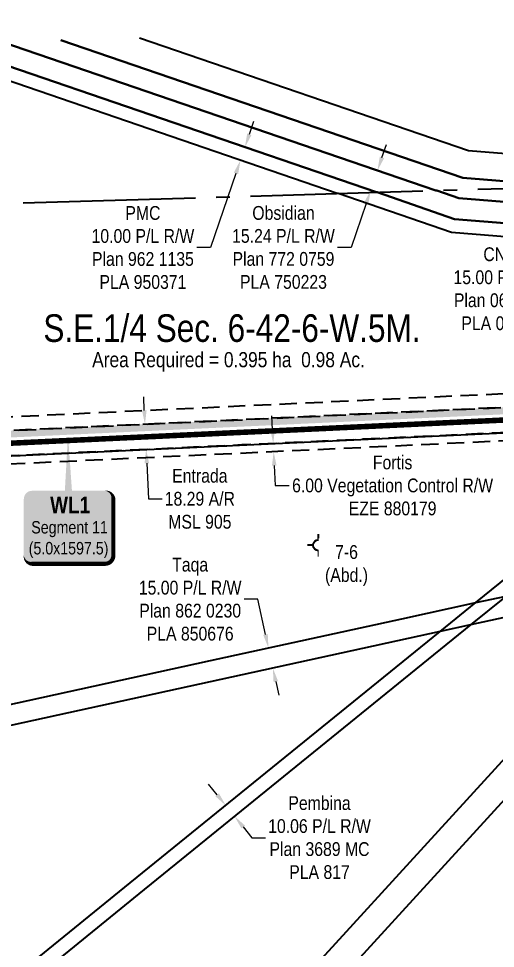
# Model space of a CAD drawing. Extents: x 632269 to 650517, y 5825252 to 5832959.
# Drawn here: x 645466 to 645812, y 5828141 to 5828815 of the extents above; entities that cross this region are included whole.
import ezdxf
from ezdxf.enums import TextEntityAlignment as Align

# ---------------------------------------------------------------- set-up
doc = ezdxf.new("R2010")
doc.units = 0
doc.header["$LTSCALE"] = 5
doc.header["$PDMODE"] = 35
doc.header["$PDSIZE"] = 10
for name, pattern in [('foc-ACCESSROAD', [3.75, 2.5, -1.25]), ('foc-FLOWLINE', [3.75, 2.5, -1.25]), ('foc-QUARTERLINE', [33, 25, -3, 2, -3])]:
    doc.linetypes.add(name, pattern=pattern)
doc.layers.get('Defpoints').update_dxf_attribs({"color": 9})
for name, color, linetype in [('AS-POWER', 104, 'foc-POWER'), ('AS-ROADS', 254, 'Continuous'), ('C-RW', 13, 'Continuous'), ('C-SYMBOL', 7, 'Continuous'), ('CG-NOTES', 7, 'Continuous'), ('F-EZE', 190, 'foc-FLOWLINE'), ('F-FLOWLINE', 190, 'foc-FLOWLINE'), ('F-RW', 190, 'Continuous'), ('F-WS', 190, 'foc-ACCESSROAD'), ('F-WS-S', 8, 'Continuous'), ('L-AREAREQUIRED', 7, 'Continuous'), ('L-SECQ', 8, 'foc-QUARTERLINE'), ('P-PROPOSED-WL1', 10, 'Continuous')]:
    doc.layers.add(name, color=color, linetype=linetype)
for name, color, linetype, lineweight in [('C-RW-T', 13, 'Continuous', 9), ('F-AR-T', 190, 'Continuous', 9), ('F-EZE-T', 190, 'Continuous', 9), ('F-RW-T', 190, 'Continuous', 9)]:
    doc.layers.add(name, color=color, linetype=linetype, lineweight=lineweight)
doc.styles.add('100L', font='ARIALN.TTF', dxfattribs={"height": 11})
doc.styles.add('175L', font='ARIALN.TTF', dxfattribs={"height": 20})
doc.styles.add('80', font='ARIALN.TTF', dxfattribs={"height": 10})
doc.styles.add('80CG', font='ARIALN.TTF', dxfattribs={"height": 10})
doc.styles.add('BOLD', font='ARIALNB.TTF')
doc.styles.add('foc-LtypeFont', font='ARIALN.TTF', dxfattribs={"height": 7.35})
doc.linetypes.add('foc-POWER', pattern='A,6,-1,["P",foc-LtypeFont,S=0.2,R=0,X=-0.625,Y=-0.75],-1.24,4', length=12.24)
doc.dimstyles.new('Compass 5 000', dxfattribs={"dimscale": 5, "dimtxt": 9, "dimasz": 2, "dimexe": 0.2, "dimexo": 0.0625, "dimgap": 0.5, "dimtad": 0, "dimtih": 1, "dimtoh": 1, "dimzin": 0, "dimdsep": 46, "dimtxsty": '80CG', "dimcen": 0.1, "dimse1": 1, "dimse2": 1, "dimclrd": 256, "dimclrt": 256, "dimaunit": 1, "dimadec": 4, "dimazin": 0, "dimtfac": 0.06, "dimtofl": 0, "dimtmove": 0, "dimatfit": 1, "dimfxl": 0.2, "dimtolj": 1, "dimtzin": 0, "dimlwd": -1, "dimarcsym": 0})

# ---------------------------------------------------------------- blocks, each defined once
blk = doc.blocks.new('*D456')
at = {"layer": 'Defpoints', "color": 0, "transparency": 16777216}
for p in [(645663.15, 5828507.67), (645650.96, 5828501.09), (645663.43, 5828501.68)]:
    blk.add_point(p, dxfattribs=at)
at = {"layer": 'F-EZE-T', "transparency": 16777216}
for p, q in [((645650.21, 5828517.08), (645649.74, 5828527.06)), ((645651.43, 5828491.1), (645652.11, 5828476.64)), ((645652.11, 5828476.64), (645662.11, 5828476.64))]:
    blk.add_line(p, q, dxfattribs=at)
for points in [[(645651.87, 5828517.15), (645648.55, 5828517), (645650.68, 5828507.09)], [(645653.09, 5828491.18), (645649.76, 5828491.02), (645650.96, 5828501.09)]]:
    blk.add_solid(points, dxfattribs=at)
at = {"layer": 'F-EZE-T', "transparency": 16777216, "insert": (645737.26, 5828476.64), "char_height": 10, "attachment_point": 5, "style": '80CG'}
blk.add_mtext('\\A1;Fortis\\P6.00 Vegetation Control R/W\\PEZE 880179', dxfattribs=at)
blk = doc.blocks.new('*D507')
at = {"layer": 'Defpoints', "color": 0, "transparency": 16777216}
for p in [(645581.55, 5828522.16), (645558.47, 5828502.76), (645582.4, 5828503.89)]:
    blk.add_point(p, dxfattribs=at)
at = {"layer": 'F-AR-T', "transparency": 16777216}
for p, q in [((645557.15, 5828531.03), (645556.68, 5828541.02)), ((645558.94, 5828492.78), (645560.15, 5828466.97)), ((645560.15, 5828466.97), (645570.15, 5828466.97))]:
    blk.add_line(p, q, dxfattribs=at)
for points in [[(645558.81, 5828531.11), (645555.48, 5828530.95), (645557.62, 5828521.04)], [(645560.61, 5828492.85), (645557.28, 5828492.7), (645558.47, 5828502.76)]]:
    blk.add_solid(points, dxfattribs=at)
at = {"layer": 'F-AR-T', "transparency": 16777216, "insert": (645597.43, 5828466.97), "char_height": 10, "attachment_point": 5, "style": '80CG'}
blk.add_mtext('\\A1;Entrada\\P18.29 A/R\\PMSL 905', dxfattribs=at)
blk = doc.blocks.new('*D546')
at = {"layer": 'Defpoints', "color": 0, "transparency": 16777216}
for p in [(645619.07, 5828247.05), (645625.4, 5828239.24), (645622.57, 5828236.94)]:
    blk.add_point(p, dxfattribs=at)
at = {"layer": 'F-RW-T', "transparency": 16777216}
for p, q in [((645609.94, 5828252.53), (645603.65, 5828260.3)), ((645628.87, 5828229.17), (645635.16, 5828221.4)), ((645635.16, 5828221.4), (645645.16, 5828221.4))]:
    blk.add_line(p, q, dxfattribs=at)
for points in [[(645611.24, 5828253.58), (645608.65, 5828251.48), (645616.24, 5828244.76)], [(645630.16, 5828230.22), (645627.57, 5828228.12), (645622.57, 5828236.94)]]:
    blk.add_solid(points, dxfattribs=at)
at = {"layer": 'F-RW-T', "transparency": 16777216, "insert": (645684.24, 5828221.4), "char_height": 10, "attachment_point": 5, "style": '80CG'}
blk.add_mtext('\\A1;Pembina\\P10.06 P/L R/W\\PPlan 3689 MC\\PPLA 817', dxfattribs=at)
blk = doc.blocks.new('*D603')
at = {"layer": 'Defpoints', "color": 0, "transparency": 16777216}
for p in [(645873.64, 5828692.8), (645930.44, 5828688.27), (645929.25, 5828673.32)]:
    blk.add_point(p, dxfattribs=at)
at = {"layer": 'F-RW-T', "transparency": 16777216}
for p, q in [((645874.43, 5828702.77), (645875.23, 5828712.74)), ((645871.65, 5828667.88), (645867.76, 5828619.2)), ((645867.76, 5828619.2), (645857.76, 5828619.2))]:
    blk.add_line(p, q, dxfattribs=at)
for points in [[(645872.77, 5828702.9), (645876.1, 5828702.64), (645873.64, 5828692.8)], [(645869.99, 5828668.01), (645873.31, 5828667.75), (645872.45, 5828677.85)]]:
    blk.add_solid(points, dxfattribs=at)
at = {"layer": 'F-RW-T', "transparency": 16777216, "insert": (645818.68, 5828619.2), "char_height": 10, "attachment_point": 5, "style": '80CG'}
blk.add_mtext('\\A1;CNRL\\P15.00 P/L R/W\\PPlan 062 6125\\PPLA 052353', dxfattribs=at)
blk = doc.blocks.new('*D672')
at = {"layer": 'C-RW-T', "transparency": 16777216}
for p, q in [((645729.52, 5828714.43), (645732.76, 5828723.89)), ((645718.12, 5828681.11), (645707.18, 5828649.15)), ((645707.18, 5828649.15), (645697.18, 5828649.15))]:
    blk.add_line(p, q, dxfattribs=at)
for points in [[(645727.95, 5828714.97), (645731.1, 5828713.89), (645726.29, 5828704.97)], [(645716.54, 5828681.65), (645719.69, 5828680.57), (645721.36, 5828690.57)]]:
    blk.add_solid(points, dxfattribs=at)
at = {"layer": 'Defpoints', "color": 0, "transparency": 16777216}
for p in [(645727.44, 5828704.57), (645721.36, 5828690.57), (645722.51, 5828690.18)]:
    blk.add_point(p, dxfattribs=at)
at = {"layer": 'C-RW-T', "transparency": 16777216, "insert": (645658.09, 5828649.15), "char_height": 10, "attachment_point": 5, "style": '80CG'}
blk.add_mtext('\\A1;Obsidian\\P15.24 P/L R/W\\PPlan 772 0759\\PPLA 750223', dxfattribs=at)
blk = doc.blocks.new('*D677')
at = {"layer": 'Defpoints', "color": 0, "transparency": 16777216}
for p in [(645645.92, 5828358.64), (645647.2, 5828358.92), (645649.11, 5828344)]:
    blk.add_point(p, dxfattribs=at)
at = {"layer": 'F-RW-T', "transparency": 16777216}
for p, q in [((645639.49, 5828394.22), (645629.49, 5828394.22)), ((645645.06, 5828368.69), (645639.49, 5828394.22)), ((645652.52, 5828334.51), (645654.66, 5828324.74))]:
    blk.add_line(p, q, dxfattribs=at)
for points in [[(645646.69, 5828369.05), (645643.43, 5828368.34), (645647.2, 5828358.92)], [(645654.15, 5828334.87), (645650.9, 5828334.15), (645650.39, 5828344.28)]]:
    blk.add_solid(points, dxfattribs=at)
at = {"layer": 'F-RW-T', "transparency": 16777216, "insert": (645590.41, 5828394.22), "char_height": 10, "attachment_point": 5, "style": '80CG'}
blk.add_mtext('\\A1;Taqa\\P15.00 P/L R/W\\PPlan 862 0230\\PPLA 850676', dxfattribs=at)
blk = doc.blocks.new('*D688')
at = {"layer": 'Defpoints', "color": 0, "transparency": 16777216}
for p in [(645628.06, 5828722.51), (645624.82, 5828713.06), (645626.87, 5828712.36)]:
    blk.add_point(p, dxfattribs=at)
at = {"layer": 'F-RW-T', "transparency": 16777216}
for p, q in [((645633.34, 5828731.27), (645636.58, 5828740.73)), ((645623.63, 5828702.89), (645605.21, 5828649.1)), ((645605.21, 5828649.1), (645595.21, 5828649.1))]:
    blk.add_line(p, q, dxfattribs=at)
for points in [[(645631.77, 5828731.81), (645634.92, 5828730.73), (645630.1, 5828721.81)], [(645622.05, 5828703.43), (645625.21, 5828702.35), (645626.87, 5828712.36)]]:
    blk.add_solid(points, dxfattribs=at)
at = {"layer": 'F-RW-T', "transparency": 16777216, "insert": (645556.13, 5828649.1), "char_height": 10, "attachment_point": 5, "style": '80CG'}
blk.add_mtext('\\A1;PMC\\P10.00 P/L R/W\\PPlan 962 1135\\PPLA 950371', dxfattribs=at)
blk = doc.blocks.new('GABD')
for p, q in [((0, 0.81), (0, 1.62)), ((-0.81, 0), (-1.62, 0)), ((1.62, 0), (0.81, 0)), ((0, -0.81), (0, -1.62))]:
    blk.add_line(p, q)
blk.add_circle((0, 0), 0.8)
blk = doc.blocks.new('*U736')
h = blk.add_hatch(color=254)
edge = h.paths.add_edge_path()
edge.add_line((-26.5, -34.46), (26.5, -34.46))
edge.add_arc((26.5, -28.46), 6, 270, 360)
edge.add_line((32.5, -28.46), (32.5, 12.5))
edge.add_arc((26.5, 12.5), 6, 0, 90)
edge.add_line((26.5, 18.5), (-26.5, 18.5))
edge.add_arc((-26.5, 12.5), 6, 90, 180)
edge.add_line((-32.5, 12.5), (-32.5, -28.46))
edge.add_arc((-26.5, -28.46), 6, 180, 270)
at = {"color": 1, "true_color": 0xff1414, "flags": 128}
blk.add_lwpolyline([(-0.42, 59.14, 0, 7.5, 0), (0, 0, 0, 0, 0)], format="xyseb", dxfattribs=at)
blk.add_lwpolyline([(-26.5, -34.46, 3, 3, 0), (26.5, -34.46, 3, 3, 0.414214), (32.5, -28.46, 3, 3, 0), (32.5, 12.5, 3, 0, 0.414214), (26.5, 18.5, 0, 0, 0), (-26.5, 18.5, 0, 0, 0.414214), (-32.5, 12.5, 0, 0, 0), (-32.5, -28.46, 0, 3, 0.414214)], format="xyseb", close=True, dxfattribs=at)
at = {"color": 1, "true_color": 0xff1414}
for tag, p, height, style in [('TEMP_AREA_W1_001', (-9.21, 2.24), 12, 'BOLD'), ('ENTER_TEXT_001', (-30.66, -12.93), 9, '80')]:
    blk.add_attdef(tag, p, '', height=height, dxfattribs=dict(at, style=style))

msp = doc.modelspace()

# ---------------------------------------------------------------- hatches: boundary and pattern name
at = {"layer": 'P-PROPOSED-WL1', "linetype": 'Continuous'}
h = msp.add_hatch(color=256, dxfattribs=at)
h.dxf.hatch_style = 1
h.paths.add_polyline_path([(645260.123, 5827869.226), (645258.247, 5827933.855), (645258.024, 5827941.526), (645257.657, 5827954.171), (645249.005, 5828252.285), (645248.802, 5828259.287), (645248.366, 5828274.291), (645247.931, 5828289.274), (645244.277, 5828415.175), (645250.963, 5828477.039), (645279.135, 5828507.983), (645424.327, 5828514.792), (645968.664, 5828540.319), (645977.07, 5828540.715), (646077.939, 5828536.941), (646092.702, 5828537.224), (646102.752, 5828537.418), (646157.951, 5828538.479), (646168.009, 5828538.673), (646229.083, 5828539.848), (646229.318, 5828534.854), (646168.106, 5828533.676), (646158.047, 5828533.482), (646102.849, 5828532.421), (646092.798, 5828532.227), (646077.894, 5828531.941), (645977.094, 5828535.712), (645968.898, 5828535.326), (645424.562, 5828509.799), (645281.437, 5828503.087), (645255.757, 5828474.881), (645249.283, 5828414.978), (645252.928, 5828289.419), (645253.363, 5828274.436), (645253.798, 5828259.432), (645254.001, 5828252.43), (645262.653, 5827954.316), (645263.02, 5827941.671), (645263.243, 5827934), (645265.119, 5827869.374)])

# ---------------------------------------------------------------- linework, layer by layer
at = {"layer": 'AS-ROADS', "const_width": 3.999, "flags": 128}
msp.add_lwpolyline([(646250.046, 5828530.384), (646229.766, 5828530.706), (646078.659, 5828527.8), (645977.493, 5828531.572), (645273.947, 5828498.577), (645253.419, 5828415.604), (645269.568, 5827859.442), (644635.722, 5827840.6), (644533.25, 5827837.825), (644536.772, 5827707.745), (644474.225, 5827661.409), (644390.099, 5827536.894), (644409.185, 5826874.702), (644412.309, 5826762.743), (644396.172, 5826762.419), (643862.692, 5826751.716), (643799.269, 5826750.442), (643782.899, 5826750.114), (643722.317, 5826748.879), (643604.539, 5826745.622), (643057.303, 5826167.253)], dxfattribs=at)
at = {"layer": 'C-RW'}
for points in [[(645453.769, 5828798.25), (645768.688, 5828690.454), (645769.375, 5828690.475), (645785.192, 5828684.822), (646018.901, 5828666.157)], [(646019.052, 5828650.856), (645782.069, 5828669.785), (645726.172, 5828689.172), (645725.504, 5828689.152), (645431.789, 5828789.702)]]:
    msp.add_lwpolyline(points, dxfattribs=at)
at = {"layer": 'F-EZE', "flags": 128}
msp.add_lwpolyline([(645425.466, 5828490.515), (645274.657, 5828483.442), (645274.376, 5828489.44), (645425.185, 5828496.513), (645440.026, 5828497.209), (645597.842, 5828504.611), (645627.83, 5828506.016), (645948.469, 5828521.053), (645941.843, 5828514.732), (645598.124, 5828498.613), (645440.195, 5828491.206), (645425.466, 5828490.515)], close=True, dxfattribs=at)
at = {"layer": 'F-FLOWLINE', "flags": 128}
for points in [[(646042.861, 5828815.071), (646044.093, 5828699.337), (646044.101, 5828698.771), (646044.31, 5828679.179), (646044.586, 5828664.106), (646044.71, 5828648.809), (646044.764, 5828638.775), (646045.287, 5828571.656), (646045.562, 5828561.605), (646045.643, 5828554.01), (646051.591, 5828554.289), (646063.864, 5828554.865), (646087.643, 5828555.98), (646087.811, 5828547.199), (646092.834, 5828547.296), (646102.885, 5828547.489), (646158.087, 5828548.55), (646168.145, 5828548.744), (646228.611, 5828549.908), (646229.083, 5828539.848), (646168.009, 5828538.673), (646157.951, 5828538.479), (646102.752, 5828537.418), (646092.702, 5828537.224), (646077.939, 5828536.941), (646077.776, 5828545.44), (646063.97, 5828544.792), (646059.507, 5828544.583), (646053.501, 5828544.301), (646051.693, 5828544.216), (646049.434, 5828544.11), (646045.774, 5828543.938), (646045.405, 5828543.921), (646031.92, 5828443.514), (646031.603, 5828441.194), (646029.55, 5828425.915), (646028.791, 5828420.268), (646028.35, 5828416.987), (646029.128, 5828399.288), (646051.405, 5827892.731), (646041.342, 5827892.432), (646019.2, 5828395.924), (646018.285, 5828416.708), (646018.255, 5828417.406), (646019.248, 5828424.801), (646021.31, 5828440.147), (646021.698, 5828443.031), (646027.912, 5828489.275), (646035.19, 5828543.442), (646032.406, 5828543.312), (646020.113, 5828542.735), (645983.979, 5828541.039), (645977.07, 5828540.715), (645968.664, 5828540.319), (645439.511, 5828515.504), (645424.327, 5828514.792), (645279.135, 5828507.983), (645223.854, 5828447.264), (645216.411, 5828454.04), (645264.913, 5828507.316), (645264.619, 5828516.891), (645259.763, 5828675.099), (645256.155, 5828792.608)], [(645266.167, 5828792.893), (645269.784, 5828675.402), (645274.662, 5828517.851), (645423.856, 5828524.848), (645439.227, 5828525.568), (645979.773, 5828550.918), (645995.088, 5828551.637), (646020.014, 5828552.808), (646034.966, 5828553.509), (646034.888, 5828561.504), (646034.79, 5828571.558), (646034.126, 5828639.626), (646034.028, 5828649.66), (646033.879, 5828664.961), (646033.732, 5828680.024), (646033.552, 5828698.452), (646033.536, 5828700.104), (646032.418, 5828814.773)]]:
    msp.add_lwpolyline(points, dxfattribs=at)
at = {"layer": 'F-RW'}
for points in [[(646018.901, 5828666.157), (645785.192, 5828684.822), (645769.375, 5828690.475), (645768.688, 5828690.454), (645453.769, 5828798.25)], [(645866.184, 5828693.396), (645788.265, 5828699.625), (645496.527, 5828799.471)], [(645496.527, 5828799.471), (645788.265, 5828699.625), (645866.184, 5828693.396)], [(645553.574, 5828801.1), (645792.365, 5828719.374), (646018.556, 5828701.314)], [(645431.789, 5828789.702), (645725.504, 5828689.152), (645726.172, 5828689.172), (645782.069, 5828669.785), (646019.052, 5828650.856)], [(646019.15, 5828640.821), (645780.029, 5828659.917), (645697.853, 5828688.317), (645697.149, 5828688.296), (645432.089, 5828779.034)], [(645450.911, 5828110.766), (645546.941, 5828188.615), (645771.788, 5828370.779), (645797.735, 5828391.783), (645898.459, 5828473.345)], [(645445.163, 5828314.825), (645605.114, 5828349.736), (645743.846, 5828380.019), (645797.735, 5828391.783), (645819.608, 5828396.558)], [(645819.608, 5828396.558), (645793.658, 5828375.554), (645553.277, 5828180.804), (645451.267, 5828098.119)], [(645822.791, 5828381.911), (645793.658, 5828375.554), (645771.788, 5828370.779), (645445.593, 5828299.576)], [(645621.636, 5828063.503), (645824.562, 5828285.255)], [(645839.314, 5828271.756), (645636.385, 5828050.003)]]:
    msp.add_lwpolyline(points, dxfattribs=at)
at = {"layer": 'F-WS', "flags": 128}
msp.add_lwpolyline([(645977.349, 5828534.713), (645977.921, 5828522.435), (645963.784, 5828521.772), (645948.469, 5828521.053), (645627.83, 5828506.015), (645597.842, 5828504.61), (645440.027, 5828497.209), (645425.185, 5828496.513), (645274.376, 5828489.44), (645274.657, 5828483.442), (645277.784, 5828416.747), (645262.562, 5828416.032), (645244.277, 5828415.175), (645238.278, 5828414.894), (645177.245, 5828412.03), (645172.53, 5828512.571), (645240.329, 5828515.75), (645246.328, 5828516.032), (645264.619, 5828516.891), (645273.07, 5828517.286), (645273.518, 5828507.72), (645279.135, 5828507.983), (645424.327, 5828514.792), (645439.511, 5828515.504), (645968.664, 5828540.319), (645977.07, 5828540.716), (645977.349, 5828534.713)], close=True, dxfattribs=at)
at = {"layer": 'L-SECQ'}
msp.add_line((645469.331, 5828681.428), (646221.37, 5828704.132), dxfattribs=at)

# ---------------------------------------------------------------- block references
at = {"layer": 'CG-NOTES'}
ref = msp.add_blockref('*U736', (645502.211, 5828454.336), dxfattribs=dict(at, xscale=0.9990826203757268, yscale=0.9990826203757268, zscale=0.9990826203757268))
ref.add_attrib('TEMP_AREA_W1_001', 'WL1', (645488.811, 5828456.578), dxfattribs={"layer": '0', "color": 1, "true_color": 0xff1414, "height": 11.989, "style": 'BOLD'})
ref.add_attrib('ENTER_TEXT_001', 'Segment 11', (645475.156, 5828441.871), dxfattribs={"layer": '0', "color": 1, "true_color": 0xff1414, "height": 8.9917, "style": '80'})
ref.add_attrib('ENTER_TEXT_002', '(5.0x1597.5)', (645473.291, 5828426.732), dxfattribs={"layer": '0', "color": 1, "true_color": 0xff1414, "height": 8.99174, "style": '80'})
at = {"layer": 'F-WS-S', "xscale": 4.998345000000032, "yscale": 4.998345000000032, "zscale": 4.998345000000032, "rotation": 0.08236396073204832}
msp.add_blockref('GABD', (645683.57, 5828433.383), dxfattribs=at)

# ---------------------------------------------------------------- texts
at = {"layer": 'C-SYMBOL', "color": 3, "style": '175L'}
msp.add_text('S.E.1/4 Sec. 6-42-6-W.5M.', height=19.9935, dxfattribs=at).set_placement((645620.743, 5828574.741), align=Align.BOTTOM_CENTER)

# ---------------------------------------------------------------- dimensions: what is measured, and where the dimension line sits
at = {"layer": 'F-AR-T'}
dim = msp.add_linear_dim(base=(645558.473, 5828502.764), p1=(645581.547, 5828522.165), p2=(645582.404, 5828503.887), angle=272.685315, text='Entrada\\P18.29 A/R\\PMSL 905', dimstyle='Compass 5 000', dxfattribs=at)
dim.commit()
dim.dimension.update_dxf_attribs({"geometry": '*D507', "text_midpoint": (645597.434, 5828466.974), "dimtype": 161})
at = {"layer": 'F-EZE-T', "color": 3}
dim = msp.add_linear_dim(base=(645650.96, 5828501.091), p1=(645663.148, 5828507.672), p2=(645663.429, 5828501.676), angle=272.685, text='Fortis\\P6.00 Vegetation Control R/W\\PEZE 880179', dimstyle='Compass 5 000', dxfattribs=at)
dim.commit()
dim.dimension.update_dxf_attribs({"geometry": '*D456', "text_midpoint": (645737.26, 5828476.644), "dimtype": 161})
at = {"layer": 'F-RW-T'}
for base, p1, p2, angle, text, picture, middle in [((645873.639, 5828692.801), (645929.246, 5828673.317), (645930.44, 5828688.268), 85.436772, 'CNRL\\P15.00 P/L R/W\\PPlan 062 6125\\PPLA 052353', '*D603', (645818.682, 5828619.198)), ((645647.196, 5828358.922), (645649.113, 5828344.001), (645645.917, 5828358.643), 102.313578, 'Taqa\\P15.00 P/L R/W\\PPlan 862 0230\\PPLA 850676', '*D677', (645590.408, 5828394.222))]:
    dim = msp.add_linear_dim(base=base, p1=p1, p2=p2, angle=angle, text=text, dimstyle='Compass 5 000', dxfattribs=at)
    dim.commit()
    dim.dimension.update_dxf_attribs({"geometry": picture, "text_midpoint": middle, "dimtype": 161})
dim = msp.add_aligned_dim(p1=(645619.072, 5828247.053), p2=(645625.403, 5828239.238), distance=-3.646, text='Pembina\\P10.06 P/L R/W\\PPlan 3689 MC\\PPLA 817', dimstyle='Compass 5 000', dxfattribs=at)
dim.commit()
dim.dimension.update_dxf_attribs({"geometry": '*D546', "text_midpoint": (645684.243, 5828221.403)})

# ---------------------------------------------------------------- next in the draw order: texts
at = {"layer": 'L-AREAREQUIRED', "color": 5, "insert": (645618.227, 5828573.372), "char_height": 10.99643, "width": 198.86502, "attachment_point": 2, "style": '100L', "bg_fill": 3, "box_fill_scale": 1.15, "bg_fill_color": 256, "bg_fill_true_color": 256, "bg_fill_transparency": 0}
msp.add_mtext('Area Required = 0.395 ha  0.98 Ac.', dxfattribs=at)

# ---------------------------------------------------------------- next in the draw order: linework, layer by layer
at = {"layer": 'AS-POWER', "flags": 128}
msp.add_lwpolyline([(645278.097, 5827749.623), (645275.196, 5827849.536), (645278.416, 5827869.753), (645262.562, 5828416.032), (645274.376, 5828489.44), (645977.921, 5828522.435), (646078.835, 5828518.654), (646229.942, 5828521.561), (646837.529, 5828524.065), (647693.799, 5828545.378), (647712.46, 5828531.032), (647862.97, 5828533.564), (648441.582, 5828538.635), (648533.048, 5828541.172), (648689.643, 5828543.355), (649051.068, 5828545.226), (649100.606, 5828544.114), (649184.702, 5828540.199), (649294.76, 5828639.407), (649513.959, 5828641.249)], dxfattribs=at)

# ---------------------------------------------------------------- next in the draw order: dimensions: what is measured, and where the dimension line sits
at = {"layer": 'C-RW-T'}
dim = msp.add_linear_dim(base=(645721.357, 5828690.571), p1=(645727.44, 5828704.573), p2=(645722.511, 5828690.176), angle=251.101968, text='Obsidian\\P15.24 P/L R/W\\PPlan 772 0759\\PPLA 750223', dimstyle='Compass 5 000', dxfattribs=at)
dim.commit()
dim.dimension.update_dxf_attribs({"geometry": '*D672', "text_midpoint": (645658.094, 5828649.148), "dimtype": 161})
at = {"layer": 'F-RW-T'}
dim = msp.add_linear_dim(base=(645626.868, 5828712.356), p1=(645628.055, 5828722.512), p2=(645624.818, 5828713.057), angle=251.102477, text='PMC\\P10.00 P/L R/W\\PPlan 962 1135\\PPLA 950371', dimstyle='Compass 5 000', dxfattribs=at)
dim.commit()
dim.dimension.update_dxf_attribs({"geometry": '*D688', "text_midpoint": (645556.129, 5828649.095), "dimtype": 161})

# ---------------------------------------------------------------- next in the draw order: texts
at = {"layer": 'F-WS-S', "insert": (645703.834, 5828418.605), "char_height": 9.9967, "width": 30.59464, "attachment_point": 5, "style": '80CG', "bg_fill": 2}
msp.add_mtext('\\A1;7-6\\P(Abd.)', dxfattribs=at)

doc.saveas('drawing.dxf')
